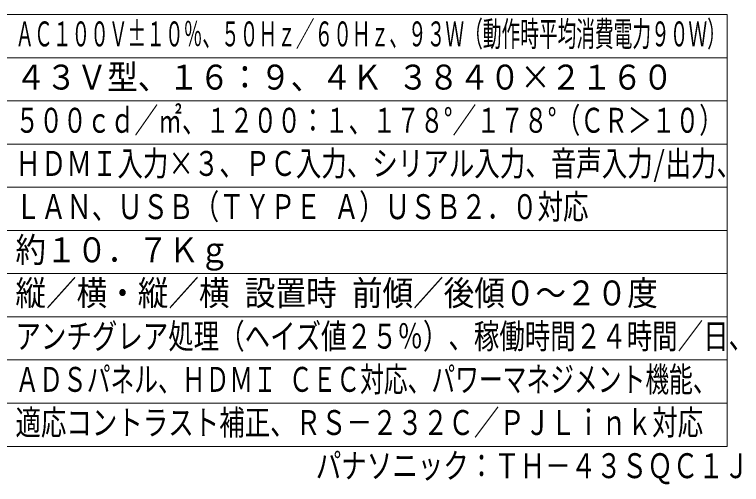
# Model space of a CAD drawing. Units: millimetres on the paper. Extents: x -62 to 64, y -59 to 59.
# Drawn here: x -20.1 to 64.2, y -59 to -4.6 of the extents above; entities that cross this region are included whole.
import ezdxf
from ezdxf.enums import TextEntityAlignment as Align

# ---------------------------------------------------------------- set-up
doc = ezdxf.new("R2010")
doc.units = ezdxf.units.MM
doc.layers.add('0-0_MOJI1', color=7, linetype='Continuous')
doc.layers.add('0-1_相当品', color=4, linetype='Continuous')
doc.layers.add('0-5_WAKU', color=4, linetype='Continuous', lineweight=9)
doc.styles.add('ＭＳ ゴシック', font='')
doc.styles.get('ＭＳ ゴシック').set_extended_font_data('MS Gothic')

msp = doc.modelspace()

# ---------------------------------------------------------------- linework, layer by layer
at = {"layer": '0-5_WAKU', "color": 3}
for p, q in [((62.5, -4.6), (-62.5, -4.6)), ((62.5, -54.6), (62.5, -4.6)), ((-62.5, -54.6), (62.5, -54.6))]:
    msp.add_line(p, q, dxfattribs=at)
at = {"layer": '0-5_WAKU'}
for p, q in [((62.5, -9.6), (-62.5, -9.6)), ((62.5, -14.6), (-62.5, -14.6)), ((62.5, -19.6), (-62.5, -19.6)), ((62.5, -24.6), (-62.5, -24.6)), ((-62.5, -29.6), (62.5, -29.6)), ((-62.5, -34.6), (62.5, -34.6)), ((-62.5, -39.6), (62.5, -39.6)), ((-62.5, -44.6), (62.5, -44.6)), ((-62.5, -49.6), (62.5, -49.6))]:
    msp.add_line(p, q, dxfattribs=at)

# ---------------------------------------------------------------- texts
at = {"layer": '0-0_MOJI1', "style": 'ＭＳ ゴシック'}
for s, height, width, p in [('ＡＣ１００Ｖ±１０％、５０Ｈｚ／６０Ｈｚ、９３Ｗ（動作時平均消費電力９０Ｗ）', 2.889, 0.55, (-20, -9.155)), ('４３Ｖ型、１６：９、４Ｋ ３８４０×２１６０', 2.889, 0.9, (-20, -14.155)), ('５００ｃｄ／㎡、１２００：１、１７８°／１７８°（ＣＲ＞１０）', 2.889, 0.7, (-20, -19.155)), ('ＨＤＭＩ入力×３、ＰＣ入力、シリアル入力、音声入力/出力、', 2.889, 0.75, (-20, -24.155)), ('ＬＡＮ、ＵＳＢ（ＴＹＰＥ Ａ）ＵＳＢ２．０対応', 2.886, 0.75, (-20, -29.155)), ('約１０．７Ｋｇ', 2.889, 0.9, (-20, -34.155)), ('縦／横・縦／横 設置時 前傾／後傾０～２０度', 2.889, 0.9, (-20, -39.155)), ('アンチグレア処理（ヘイズ値２５％）、稼働時間２４時間／日、', 2.886, 0.75, (-20, -44.155)), ('ＡＤＳパネル、ＨＤＭＩ ＣＥＣ対応、パワーマネジメント機能、', 2.886, 0.7, (-20, -49.155)), ('適応コントラスト補正、ＲＳ－２３２Ｃ／ＰＪＬｉｎｋ対応', 2.886, 0.75, (-20, -54.155))]:
    msp.add_text(s, height=height, dxfattribs=dict(at, width=width)).set_placement(p, align=Align.BOTTOM_LEFT)
at = {"layer": '0-1_相当品', "style": 'ＭＳ ゴシック', "width": 0.75}
msp.add_text('パナソニック：ＴＨ－４３ＳＱＣ１Ｊ', height=2.889, dxfattribs=at).set_placement((14.82, -59.155), align=Align.BOTTOM_LEFT)

doc.saveas('drawing.dxf')
